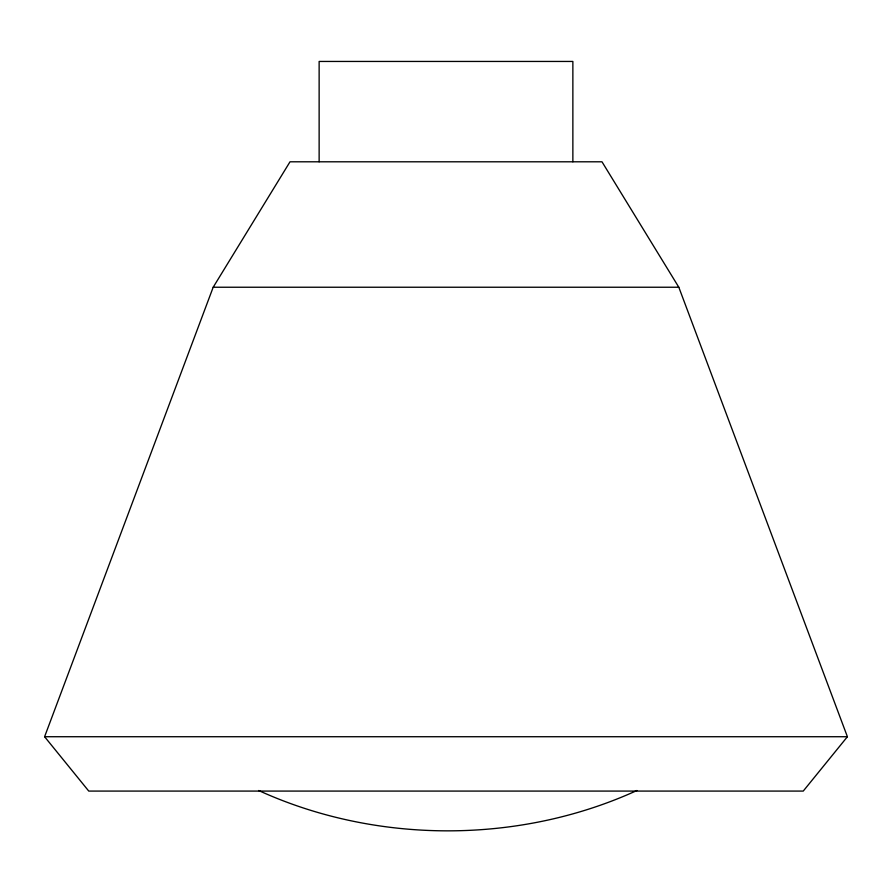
<?xml version="1.0" encoding="UTF-8"?>
<svg xmlns="http://www.w3.org/2000/svg" width="892" height="892" viewBox="0 0 892 892"><rect width="100%" height="100%" fill="white"/><g stroke="black" fill="none" stroke-linecap="round" stroke-linejoin="round"><path stroke-width="1.34" d="M44.6 736.725L213.188 287.235L290.012 161.798L601.988 161.798L678.812 287.235L847.4 736.725L803.246 791.081L88.754 791.081L44.6 736.725L847.4 736.725M636.91 790.513C519.2 844.289 376.357 844.289 258.658 790.513M213.188 287.235L678.812 287.235M572.865 161.798L572.865 61.448L319.135 61.448L319.135 161.798"/></g></svg>
